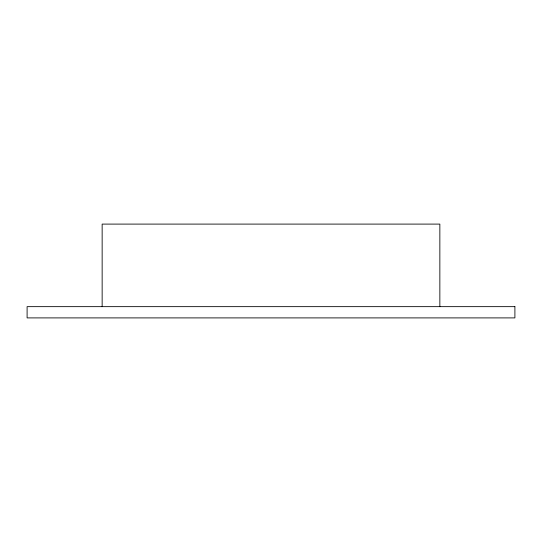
<?xml version="1.0" encoding="UTF-8"?>
<svg xmlns="http://www.w3.org/2000/svg" width="542" height="542" viewBox="0 0 542 542"><rect width="100%" height="100%" fill="white"/><g stroke="black" fill="none" stroke-linecap="round" stroke-linejoin="round"><path stroke-width="0.81" d="M439.853 306.65L439.853 224.097L102.147 224.097L102.147 306.65M514.9 306.65L27.1 306.65L27.1 317.903L514.9 317.903L514.9 306.65"/></g></svg>
